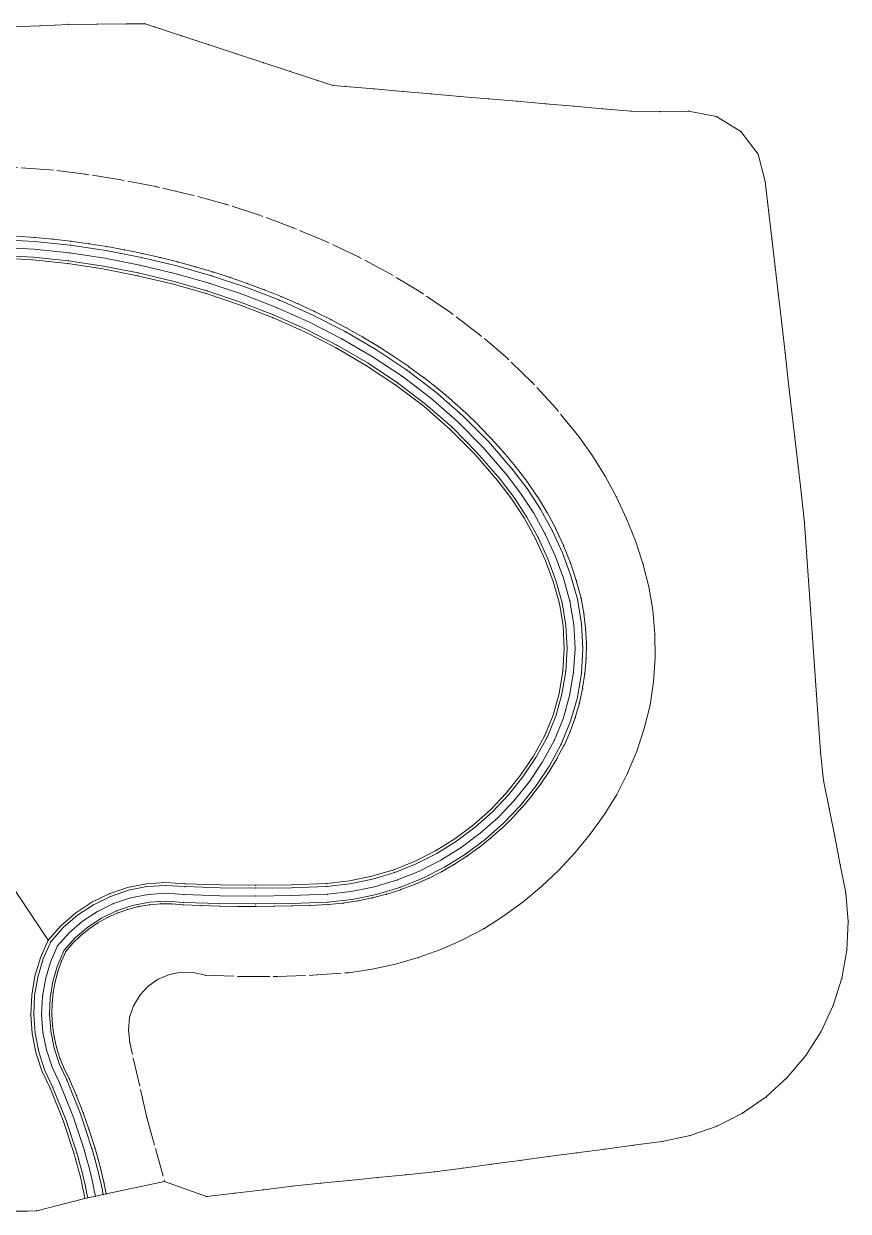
# Model space of a CAD drawing. Header units: metres. Extents: x 159041 to 159214, y 174724 to 174807.
# Drawn here: x 159156.9 to 159214.4, y 174723.7 to 174806.6 of the extents above; entities that cross this region are included whole.
import ezdxf

# ---------------------------------------------------------------- set-up
doc = ezdxf.new("R2010")
doc.units = ezdxf.units.M
doc.linetypes.add('DASHED', pattern=[2.25, 2, -0.25])
doc.layers.add('CIV_SAMPLE LINE_3', color=6, linetype='Continuous', lineweight=9)
doc.layers.add('Velddata', color=24, linetype='Continuous', lineweight=9)

msp = doc.modelspace()

# ---------------------------------------------------------------- linework, layer by layer
at = {"layer": 'CIV_SAMPLE LINE_3'}
for p, q in [((159157.667, 174791.676, 46.53), (159156.41, 174791.762, 46.529)), ((159157.673, 174791.675, 46.53), (159157.667, 174791.676, 46.53)), ((159158.927, 174791.56, 46.532), (159157.673, 174791.675, 46.53)), ((159158.934, 174791.56, 46.532), (159158.927, 174791.56, 46.532)), ((159160.185, 174791.416, 46.533), (159158.934, 174791.56, 46.532)), ((159160.191, 174791.415, 46.533), (159160.185, 174791.416, 46.533)), ((159161.441, 174791.242, 46.534), (159160.191, 174791.415, 46.533)), ((159161.448, 174791.241, 46.534), (159161.441, 174791.242, 46.534)), ((159162.693, 174791.039, 46.535), (159161.448, 174791.241, 46.534)), ((159162.699, 174791.038, 46.535), (159162.693, 174791.039, 46.535)), ((159163.94, 174790.808, 46.537), (159162.699, 174791.038, 46.535)), ((159163.946, 174790.806, 46.537), (159163.94, 174790.808, 46.537)), ((159165.182, 174790.548, 46.539), (159163.946, 174790.806, 46.537)), ((159165.185, 174790.548, 46.539), (159165.182, 174790.548, 46.539)), ((159166.417, 174790.273, 46.541), (159165.185, 174790.548, 46.539)), ((159166.423, 174790.272, 46.541), (159166.417, 174790.273, 46.541)), ((159167.648, 174789.97, 46.544), (159166.423, 174790.272, 46.541)), ((159167.654, 174789.968, 46.544), (159167.648, 174789.97, 46.544)), ((159168.872, 174789.637, 46.546), (159167.654, 174789.968, 46.544)), ((159168.878, 174789.636, 46.546), (159168.872, 174789.637, 46.546)), ((159170.088, 174789.277, 46.549), (159168.878, 174789.636, 46.546)), ((159170.094, 174789.275, 46.549), (159170.088, 174789.277, 46.549)), ((159171.296, 174788.888, 46.551), (159170.094, 174789.275, 46.549)), ((159171.302, 174788.885, 46.551), (159171.296, 174788.888, 46.551)), ((159172.494, 174788.47, 46.552), (159171.302, 174788.885, 46.551)), ((159172.5, 174788.468, 46.552), (159172.494, 174788.47, 46.552)), ((159173.682, 174788.025, 46.553), (159172.5, 174788.468, 46.552)), ((159173.688, 174788.022, 46.553), (159173.682, 174788.025, 46.553)), ((159174.86, 174787.552, 46.554), (159173.688, 174788.022, 46.553)), ((159174.866, 174787.549, 46.554), (159174.86, 174787.552, 46.554)), ((159176.028, 174787.049, 46.555), (159174.866, 174787.549, 46.554)), ((159176.035, 174787.046, 46.555), (159176.028, 174787.049, 46.555)), ((159177.182, 174786.515, 46.556), (159176.035, 174787.046, 46.555)), ((159177.189, 174786.511, 46.556), (159177.182, 174786.515, 46.556)), ((159178.321, 174785.949, 46.557), (159177.189, 174786.511, 46.556)), ((159178.328, 174785.945, 46.557), (159178.321, 174785.949, 46.557)), ((159179.445, 174785.352, 46.558), (159178.328, 174785.945, 46.557)), ((159179.451, 174785.349, 46.558), (159179.445, 174785.352, 46.558)), ((159180.552, 174784.725, 46.558), (159179.451, 174785.349, 46.558)), ((159180.558, 174784.721, 46.558), (159180.552, 174784.725, 46.558)), ((159181.641, 174784.067, 46.557), (159180.558, 174784.721, 46.558)), ((159181.647, 174784.063, 46.557), (159181.641, 174784.067, 46.557)), ((159182.712, 174783.379, 46.557), (159181.647, 174784.063, 46.557)), ((159182.718, 174783.375, 46.557), (159182.712, 174783.379, 46.557)), ((159183.764, 174782.663, 46.556), (159182.718, 174783.375, 46.557)), ((159183.772, 174782.657, 46.556), (159183.764, 174782.663, 46.556)), ((159184.795, 174781.905, 46.556), (159183.772, 174782.657, 46.556)), ((159184.802, 174781.899, 46.556), (159184.795, 174781.905, 46.556)), ((159185.801, 174781.116, 46.561), (159184.802, 174781.899, 46.556)), ((159185.809, 174781.11, 46.561), (159185.801, 174781.116, 46.561)), ((159186.781, 174780.293, 46.567), (159185.809, 174781.11, 46.561)), ((159186.788, 174780.287, 46.567), (159186.781, 174780.293, 46.567)), ((159187.731, 174779.437, 46.574), (159186.788, 174780.287, 46.567)), ((159187.738, 174779.43, 46.574), (159187.731, 174779.437, 46.574)), ((159188.649, 174778.549, 46.58), (159187.738, 174779.43, 46.574)), ((159188.656, 174778.542, 46.58), (159188.649, 174778.549, 46.58)), ((159189.533, 174777.627, 46.582), (159188.656, 174778.542, 46.58)), ((159189.54, 174777.62, 46.582), (159189.533, 174777.627, 46.582)), ((159190.383, 174776.674, 46.582), (159189.54, 174777.62, 46.582)), ((159190.39, 174776.666, 46.582), (159190.383, 174776.674, 46.582)), ((159191.2, 174775.691, 46.581), (159190.39, 174776.666, 46.582)), ((159191.206, 174775.684, 46.581), (159191.2, 174775.691, 46.581)), ((159191.99, 174774.672, 46.581), (159191.206, 174775.684, 46.581)), ((159192, 174774.66, 46.581), (159191.99, 174774.672, 46.581)), ((159192.726, 174773.606, 46.58), (159192, 174774.66, 46.581)), ((159192.734, 174773.592, 46.58), (159192.726, 174773.606, 46.58)), ((159193.4, 174772.499, 46.578), (159192.734, 174773.592, 46.58)), ((159193.408, 174772.486, 46.578), (159193.4, 174772.499, 46.578)), ((159194.011, 174771.357, 46.577), (159193.408, 174772.486, 46.578)), ((159194.018, 174771.343, 46.577), (159194.011, 174771.357, 46.577)), ((159194.557, 174770.181, 46.575), (159194.018, 174771.343, 46.577)), ((159194.563, 174770.167, 46.575), (159194.557, 174770.181, 46.575)), ((159195.035, 174768.976, 46.572), (159194.563, 174770.167, 46.575)), ((159195.04, 174768.962, 46.572), (159195.035, 174768.976, 46.572)), ((159195.445, 174767.747, 46.569), (159195.04, 174768.962, 46.572)), ((159195.449, 174767.733, 46.569), (159195.445, 174767.747, 46.569)), ((159195.784, 174766.497, 46.566), (159195.449, 174767.733, 46.569)), ((159195.789, 174766.476, 46.566), (159195.784, 174766.497, 46.566)), ((159195.975, 174765.456, 46.563), (159195.789, 174766.476, 46.566)), ((159195.978, 174765.44, 46.563), (159195.975, 174765.456, 46.563)), ((159196.096, 174764.41, 46.56), (159195.978, 174765.44, 46.563)), ((159196.098, 174764.393, 46.56), (159196.096, 174764.41, 46.56)), ((159196.148, 174763.358, 46.557), (159196.098, 174764.393, 46.56)), ((159196.131, 174762.305, 46.555), (159196.148, 174763.342, 46.557)), ((159196.148, 174763.342, 46.557), (159196.148, 174763.358, 46.557)), ((159196.044, 174761.257, 46.552), (159196.13, 174762.29, 46.555)), ((159196.13, 174762.29, 46.555), (159196.131, 174762.305, 46.555)), ((159195.888, 174760.216, 46.549), (159196.042, 174761.241, 46.552)), ((159196.042, 174761.241, 46.552), (159196.044, 174761.257, 46.552)), ((159195.664, 174759.189, 46.546), (159195.886, 174760.201, 46.549)), ((159195.886, 174760.201, 46.549), (159195.888, 174760.216, 46.549)), ((159195.372, 174758.179, 46.543), (159195.66, 174759.174, 46.546)), ((159195.66, 174759.174, 46.546), (159195.664, 174759.189, 46.546)), ((159195.015, 174757.19, 46.539), (159195.368, 174758.165, 46.543)), ((159195.368, 174758.165, 46.543), (159195.372, 174758.179, 46.543)), ((159194.593, 174756.228, 46.535), (159195.009, 174757.177, 46.539)), ((159195.009, 174757.177, 46.539), (159195.015, 174757.19, 46.539)), ((159194.099, 174755.307, 46.531), (159194.585, 174756.213, 46.535)), ((159194.585, 174756.213, 46.535), (159194.593, 174756.228, 46.535)), ((159193.562, 174754.417, 46.526), (159194.094, 174755.298, 46.531)), ((159194.094, 174755.298, 46.531), (159194.099, 174755.307, 46.531)), ((159192.981, 174753.557, 46.522), (159193.557, 174754.409, 46.526)), ((159193.557, 174754.409, 46.526), (159193.562, 174754.417, 46.526)), ((159192.356, 174752.727, 46.517), (159192.975, 174753.549, 46.522)), ((159192.975, 174753.549, 46.522), (159192.981, 174753.557, 46.522)), ((159191.689, 174751.931, 46.512), (159192.35, 174752.72, 46.517)), ((159192.35, 174752.72, 46.517), (159192.356, 174752.727, 46.517)), ((159190.987, 174751.169, 46.512), (159191.683, 174751.924, 46.512)), ((159191.683, 174751.924, 46.512), (159191.689, 174751.931, 46.512)), ((159190.248, 174750.442, 46.512), (159190.981, 174751.162, 46.512)), ((159190.981, 174751.162, 46.512), (159190.987, 174751.169, 46.512)), ((159189.473, 174749.754, 46.513), (159190.241, 174750.436, 46.512)), ((159190.241, 174750.436, 46.512), (159190.248, 174750.442, 46.512)), ((159187.822, 174748.503, 46.513), (159188.656, 174749.102, 46.513)), ((159188.656, 174749.102, 46.513), (159188.664, 174749.107, 46.513)), ((159188.664, 174749.107, 46.513), (159189.466, 174749.749, 46.513)), ((159189.466, 174749.749, 46.513), (159189.473, 174749.754, 46.513)), ((159186.953, 174747.938, 46.514), (159187.815, 174748.498, 46.513)), ((159187.815, 174748.498, 46.513), (159187.822, 174748.503, 46.513)), ((159185.129, 174746.951, 46.513), (159186.046, 174747.416, 46.513)), ((159186.046, 174747.416, 46.513), (159186.054, 174747.42, 46.513)), ((159186.054, 174747.42, 46.513), (159186.945, 174747.933, 46.514)), ((159186.945, 174747.933, 46.514), (159186.953, 174747.938, 46.514)), ((159184.18, 174746.533, 46.513), (159185.121, 174746.947, 46.513)), ((159185.121, 174746.947, 46.513), (159185.129, 174746.951, 46.513)), ((159181.215, 174745.587, 46.514), (159182.211, 174745.848, 46.512)), ((159182.211, 174745.848, 46.512), (159182.22, 174745.851, 46.512)), ((159182.22, 174745.851, 46.512), (159183.201, 174746.163, 46.513)), ((159183.201, 174746.163, 46.513), (159183.21, 174746.166, 46.513)), ((159183.21, 174746.166, 46.513), (159184.171, 174746.529, 46.513)), ((159184.171, 174746.529, 46.513), (159184.18, 174746.533, 46.513)), ((159164.164, 174744.786, 46.541), (159164.92, 174744.98, 46.545)), ((159164.92, 174744.98, 46.545), (159165.687, 174745.111, 46.545)), ((159165.687, 174745.111, 46.545), (159166.464, 174745.176, 46.544)), ((159166.464, 174745.176, 46.544), (159167.244, 174745.172, 46.543)), ((159167.244, 174745.172, 46.543), (159168.028, 174745.1, 46.542)), ((159168.028, 174745.1, 46.542), (159168.037, 174745.099, 46.542)), ((159168.037, 174745.099, 46.542), (159169.299, 174745.051, 46.539)), ((159169.299, 174745.051, 46.539), (159169.301, 174745.051, 46.539)), ((159169.301, 174745.051, 46.539), (159170.563, 174745.017, 46.537)), ((159170.563, 174745.017, 46.537), (159170.565, 174745.017, 46.537)), ((159170.565, 174745.017, 46.537), (159171.827, 174744.997, 46.535)), ((159171.827, 174744.997, 46.535), (159171.829, 174744.997, 46.535)), ((159171.829, 174744.997, 46.535), (159173.092, 174744.993, 46.533)), ((159173.092, 174744.993, 46.533), (159173.094, 174744.993, 46.533)), ((159173.094, 174744.993, 46.533), (159174.351, 174745.002, 46.531)), ((159174.351, 174745.002, 46.531), (159174.353, 174745.002, 46.531)), ((159174.353, 174745.002, 46.531), (159175.61, 174745.026, 46.529)), ((159175.61, 174745.026, 46.529), (159175.612, 174745.026, 46.529)), ((159175.612, 174745.026, 46.529), (159176.868, 174745.065, 46.527)), ((159176.868, 174745.065, 46.527), (159176.87, 174745.065, 46.527)), ((159176.87, 174745.065, 46.527), (159178.126, 174745.118, 46.525)), ((159178.126, 174745.118, 46.525), (159178.135, 174745.118, 46.525)), ((159178.135, 174745.118, 46.525), (159179.16, 174745.218, 46.522)), ((159179.16, 174745.218, 46.522), (159179.17, 174745.219, 46.522)), ((159179.17, 174745.219, 46.522), (159180.188, 174745.374, 46.518)), ((159180.188, 174745.374, 46.518), (159180.197, 174745.375, 46.518)), ((159180.197, 174745.375, 46.518), (159181.206, 174745.585, 46.514)), ((159181.206, 174745.585, 46.514), (159181.215, 174745.587, 46.514)), ((159162.082, 174743.845, 46.53), (159162.741, 174744.214, 46.533)), ((159162.741, 174744.214, 46.533), (159163.428, 174744.526, 46.537)), ((159163.428, 174744.526, 46.537), (159164.164, 174744.786, 46.541)), ((159160.87, 174742.944, 46.523), (159161.457, 174743.42, 46.526)), ((159161.457, 174743.42, 46.526), (159162.082, 174743.845, 46.53)), ((159159.837, 174741.86, 46.52), (159160.325, 174742.42, 46.521)), ((159160.325, 174742.42, 46.521), (159160.87, 174742.944, 46.523)), ((159159.536, 174741.181, 46.525), (159159.837, 174741.86, 46.52)), ((159159.285, 174740.464, 46.531), (159159.536, 174741.181, 46.525)), ((159159.091, 174739.731, 46.536), (159159.285, 174740.464, 46.531)), ((159158.956, 174738.985, 46.542), (159159.091, 174739.731, 46.536)), ((159158.881, 174738.231, 46.548), (159158.956, 174738.985, 46.542)), ((159158.865, 174737.473, 46.554), (159158.881, 174738.231, 46.548)), ((159158.91, 174736.691, 46.559), (159158.865, 174737.473, 46.554)), ((159159.019, 174735.916, 46.563), (159158.91, 174736.691, 46.559)), ((159159.191, 174735.152, 46.567), (159159.019, 174735.916, 46.563)), ((159159.425, 174734.405, 46.572), (159159.191, 174735.152, 46.567)), ((159159.718, 174733.679, 46.576), (159159.425, 174734.405, 46.572)), ((159160.073, 174732.974, 46.58), (159159.718, 174733.679, 46.576)), ((159160.078, 174732.964, 46.58), (159160.073, 174732.974, 46.58)), ((159160.582, 174731.793, 46.587), (159160.078, 174732.964, 46.58)), ((159160.585, 174731.787, 46.587), (159160.582, 174731.793, 46.587)), ((159161.049, 174730.599, 46.594), (159160.585, 174731.787, 46.587)), ((159161.052, 174730.593, 46.594), (159161.049, 174730.599, 46.594)), ((159161.475, 174729.39, 46.6), (159161.052, 174730.593, 46.594)), ((159161.477, 174729.384, 46.601), (159161.475, 174729.39, 46.6)), ((159161.86, 174728.167, 46.607), (159161.477, 174729.384, 46.601)), ((159161.862, 174728.162, 46.608), (159161.86, 174728.167, 46.607)), ((159162.089, 174727.365, 46.612), (159161.862, 174728.162, 46.608)), ((159162.09, 174727.361, 46.612), (159162.089, 174727.365, 46.612)), ((159162.299, 174726.56, 46.616), (159162.09, 174727.361, 46.612)), ((159162.3, 174726.555, 46.616), (159162.299, 174726.56, 46.616)), ((159162.491, 174725.749, 46.619), (159162.3, 174726.555, 46.616)), ((159162.492, 174725.745, 46.619), (159162.491, 174725.749, 46.619)), ((159162.664, 174724.935, 46.622), (159162.492, 174725.745, 46.619))]:
    msp.add_line(p, q, dxfattribs=at)
at = {"layer": 'CIV_SAMPLE LINE_3', "color": 74}
for p, q in [((159132.435, 174781.654, 46.42), (159158.614, 174742.64, 46.578)), ((159161.174, 174724.624, 46.6), (159157.814, 174723.763, 46.6)), ((159161.174, 174724.624, 46.6), (159161.37, 174724.663, 46.4)), ((159161.37, 174724.663, 46.4), (159161.908, 174724.776, 46.4))]:
    msp.add_line(p, q, dxfattribs=at)
at = {"layer": 'CIV_SAMPLE LINE_3', "color": 144, "linetype": 'DASHED'}
for p, q in [((159165.488, 174730.263, 46.586), (159164.301, 174735.495, 46.566)), ((159165.488, 174730.263, 46.586), (159166.73, 174725.791, 46.6)), ((159161.908, 174724.776, 46.4), (159162.447, 174724.889, 46.4)), ((159162.447, 174724.889, 46.4), (159162.664, 174724.935, 46.622))]:
    msp.add_line(p, q, dxfattribs=at)
at = {"layer": 'CIV_SAMPLE LINE_3', "color": 7, "lineweight": 5}
msp.add_polyline3d([(159155.814, 174723.727, 46.612), (159157.814, 174723.763, 46.659), (159161.174, 174724.624, 46.659), (159161.37, 174724.663, 46.659), (159161.908, 174724.776, 46.659), (159162.447, 174724.889, 46.659), (159162.664, 174724.935, 46.659), (159166.73, 174725.791, 46.659), (159169.661, 174724.746, 46.659), (159171.646, 174724.987, 46.659), (159173.631, 174725.229, 46.659), (159175.617, 174725.47, 46.659), (159177.606, 174725.678, 46.659), (159179.596, 174725.877, 46.659), (159181.586, 174726.076, 46.659), (159183.576, 174726.275, 46.659), (159185.566, 174726.475, 46.659), (159187.548, 174726.74, 46.659), (159189.531, 174727.004, 46.659), (159191.513, 174727.269, 46.659), (159193.496, 174727.533, 46.659), (159195.478, 174727.798, 46.659), (159197.461, 174728.063, 46.659), (159199.443, 174728.327, 46.659), (159201.426, 174728.59, 46.659), (159203.382, 174729.001, 46.659), (159205.267, 174729.663, 46.659), (159207.051, 174730.565, 46.659), (159208.694, 174731.702, 46.659), (159210.167, 174733.052, 46.659), (159211.452, 174734.583, 46.659), (159212.527, 174736.268, 46.659), (159213.374, 174738.078, 46.659), (159213.977, 174739.984, 46.659), (159214.327, 174741.951, 46.659), (159214.417, 174743.948, 46.659), (159214.247, 174745.939, 46.659), (159213.862, 174747.902, 46.659), (159213.475, 174749.864, 46.659), (159213.089, 174751.826, 46.659), (159212.703, 174753.789, 46.659), (159212.472, 174755.772, 46.659), (159212.335, 174757.767, 46.659), (159212.198, 174759.762, 46.659), (159212.061, 174761.758, 46.659), (159211.924, 174763.753, 46.659), (159211.787, 174765.748, 46.659), (159211.65, 174767.743, 46.659), (159211.514, 174769.739, 46.659), (159211.377, 174771.734, 46.659), (159211.152, 174773.721, 46.659), (159210.923, 174775.708, 46.659), (159210.694, 174777.695, 46.659), (159210.464, 174779.682, 46.659), (159210.235, 174781.669, 46.659), (159210.006, 174783.655, 46.659), (159209.776, 174785.642, 46.659), (159209.547, 174787.629, 46.659), (159209.318, 174789.616, 46.659), (159209.088, 174791.603, 46.659), (159208.859, 174793.589, 46.659), (159208.63, 174795.576, 46.659), (159208.134, 174797.493, 46.659), (159206.915, 174799.065, 46.659), (159205.222, 174800.11, 46.659), (159203.271, 174800.496, 46.659), (159201.271, 174800.463, 46.659), (159199.273, 174800.49, 46.659), (159197.281, 174800.662, 46.659), (159195.288, 174800.834, 46.659), (159193.296, 174801.007, 46.659), (159191.303, 174801.179, 46.659), (159189.31, 174801.351, 46.659), (159187.318, 174801.523, 46.659), (159185.325, 174801.695, 46.659), (159183.333, 174801.867, 46.659), (159181.34, 174802.039, 46.659), (159179.347, 174802.211, 46.659), (159178.467, 174802.287, 46.659), (159165.367, 174806.589, 46.659), (159164.039, 174806.581, 46.659), (159162.039, 174806.569, 46.659), (159160.04, 174806.541, 46.659), (159158.041, 174806.455, 46.659), (159156.043, 174806.369, 46.659)], dxfattribs=at)
at = {"layer": 'CIV_SAMPLE LINE_3', "color": 144, "linetype": 'DASHED', "lineweight": 9}
for points in [[(159161.202, 174796.092, 46.552), (159158.721, 174796.403, 46.55), (159156.228, 174796.577, 46.547)], [(159166.125, 174795.227, 46.555), (159163.671, 174795.704, 46.554), (159161.202, 174796.092, 46.552)], [(159170.972, 174794.007, 46.557), (159168.559, 174794.661, 46.556), (159166.125, 174795.227, 46.555)], [(159175.69, 174792.359, 46.561), (159173.348, 174793.232, 46.559), (159170.972, 174794.007, 46.557)], [(159180.255, 174790.324, 46.564), (159177.994, 174791.389, 46.563), (159175.69, 174792.359, 46.561)], [(159184.595, 174787.848, 46.563), (159182.457, 174789.142, 46.563), (159180.255, 174790.324, 46.564)], [(159188.657, 174784.938, 46.56), (159186.663, 174786.446, 46.561), (159184.595, 174787.848, 46.563)], [(159192.354, 174781.579, 46.584), (159190.557, 174783.315, 46.572), (159188.657, 174784.938, 46.56)], [(159195.615, 174777.794, 46.605), (159194.042, 174779.736, 46.595), (159192.354, 174781.579, 46.584)], [(159198.256, 174773.554, 46.591), (159197.461, 174775.019, 46.596), (159196.579, 174776.435, 46.6), (159195.615, 174777.794, 46.605)], [(159200.096, 174768.917, 46.573), (159199.575, 174770.498, 46.579), (159198.961, 174772.046, 46.585), (159198.256, 174773.554, 46.591)], [(159200.928, 174764.003, 46.564), (159200.78, 174765.661, 46.567), (159200.502, 174767.302, 46.57), (159200.096, 174768.917, 46.573)], [(159200.589, 174759.03, 46.56), (159200.832, 174760.677, 46.561), (159200.946, 174762.338, 46.562), (159200.928, 174764.003, 46.564)], [(159199.028, 174754.291, 46.547), (159199.67, 174755.829, 46.551), (159200.192, 174757.411, 46.555), (159200.589, 174759.03, 46.56)], [(159196.414, 174750.041, 46.531), (159197.394, 174751.389, 46.536), (159198.267, 174752.808, 46.542), (159199.028, 174754.291, 46.547)], [(159193.017, 174746.389, 46.525), (159194.226, 174747.534, 46.527), (159195.36, 174748.753, 46.529), (159196.414, 174750.041, 46.531)], [(159188.988, 174743.442, 46.528), (159190.392, 174744.339, 46.527), (159191.737, 174745.322, 46.526), (159193.017, 174746.389, 46.525)], [(159184.425, 174741.421, 46.528), (159185.991, 174741.99, 46.528), (159187.514, 174742.665, 46.528), (159188.988, 174743.442, 46.528)], [(159179.55, 174740.369, 46.528), (159181.197, 174740.609, 46.528), (159182.825, 174740.96, 46.528), (159184.425, 174741.421, 46.528)], [(159169.562, 174740.187, 46.541), (159168.74, 174740.382, 46.543), (159167.896, 174740.4, 46.544), (159167.066, 174740.243, 46.546), (159166.287, 174739.915, 46.547), (159165.594, 174739.432, 46.548), (159165.016, 174738.816, 46.55)], [(159169.562, 174740.187, 46.541), (159172.061, 174740.101, 46.538), (159174.561, 174740.103, 46.534)], [(159174.561, 174740.103, 46.534), (159177.058, 174740.192, 46.531), (159179.55, 174740.369, 46.528)], [(159165.016, 174738.816, 46.55), (159164.567, 174738.065, 46.554), (159164.291, 174737.234, 46.558), (159164.201, 174736.364, 46.562), (159164.301, 174735.495, 46.566)]]:
    msp.add_polyline3d(points, dxfattribs=at)
at = {"layer": 'CIV_SAMPLE LINE_3', "color": 74, "lineweight": 9}
for points in [[(159159.99, 174789.851, 46.456), (159157.532, 174790.104, 46.453), (159155.065, 174790.244, 46.45)], [(159164.85, 174789.007, 46.462), (159162.43, 174789.485, 46.459), (159159.99, 174789.851, 46.456)], [(159169.623, 174787.766, 46.468), (159167.251, 174788.442, 46.465), (159164.85, 174789.007, 46.462)], [(159174.258, 174786.091, 46.474), (159171.96, 174786.982, 46.471), (159169.623, 174787.766, 46.468)], [(159178.69, 174783.967, 46.48), (159176.503, 174785.089, 46.477), (159174.258, 174786.091, 46.474)], [(159182.865, 174781.376, 46.486), (159180.812, 174782.728, 46.483), (159178.69, 174783.967, 46.48)], [(159186.651, 174778.281, 46.492), (159184.811, 174779.895, 46.489), (159182.865, 174781.376, 46.486)], [(159189.974, 174774.689, 46.498), (159188.375, 174776.543, 46.495), (159186.651, 174778.281, 46.492)], [(159192.609, 174770.644, 46.504), (159191.833, 174772.057, 46.502), (159190.953, 174773.408, 46.5), (159189.974, 174774.689, 46.498)], [(159194.271, 174766.134, 46.51), (159193.83, 174767.677, 46.508), (159193.275, 174769.184, 46.506), (159192.609, 174770.644, 46.504)], [(159194.517, 174761.421, 46.516), (159194.608, 174762.998, 46.514), (159194.525, 174764.575, 46.512), (159194.271, 174766.134, 46.51)], [(159193.228, 174756.88, 46.522), (159193.823, 174758.344, 46.52), (159194.254, 174759.863, 46.518), (159194.517, 174761.421, 46.516)], [(159190.567, 174752.903, 46.528), (159191.566, 174754.152, 46.526), (159192.455, 174755.481, 46.524), (159193.228, 174756.88, 46.522)], [(159186.982, 174749.72, 46.534), (159188.266, 174750.678, 46.532), (159189.464, 174751.742, 46.53), (159190.567, 174752.903, 46.528)], [(159182.72, 174747.554, 46.54), (159184.203, 174748.148, 46.538), (159185.628, 174748.872, 46.536), (159186.982, 174749.72, 46.534)], [(159178.043, 174746.593, 46.547), (159179.628, 174746.774, 46.545), (159181.191, 174747.095, 46.542), (159182.72, 174747.554, 46.54)], [(159168.159, 174746.574, 46.562), (159166.814, 174746.662, 46.564), (159165.47, 174746.574, 46.566), (159164.148, 174746.313, 46.568), (159162.871, 174745.883, 46.57)], [(159168.159, 174746.574, 46.562), (159170.624, 174746.495, 46.559), (159173.09, 174746.471, 46.555)], [(159173.09, 174746.471, 46.555), (159175.567, 174746.504, 46.551), (159178.043, 174746.593, 46.547)], [(159162.871, 174745.883, 46.57), (159161.657, 174745.288, 46.572), (159160.53, 174744.541, 46.574), (159159.51, 174743.653, 46.576), (159158.614, 174742.64, 46.578)], [(159158.614, 174742.64, 46.578), (159158.074, 174741.409, 46.579), (159157.688, 174740.122, 46.581), (159157.461, 174738.797, 46.583), (159157.396, 174737.455, 46.585)], [(159157.396, 174737.455, 46.585), (159157.494, 174736.118, 46.587), (159157.754, 174734.802, 46.589), (159158.171, 174733.527, 46.591), (159158.74, 174732.313, 46.593)], [(159160.414, 174727.742, 46.6), (159159.654, 174730.056, 46.596), (159158.74, 174732.313, 46.593)]]:
    msp.add_polyline3d(points, dxfattribs=at)
at = {"layer": 'CIV_SAMPLE LINE_3', "color": 74}
for centre, radius, start, end in [((159125.758, 174717.64, 46.6), 36.098, 11.15562, 16.25071), ((159156.269, 174754.507, 46.6), 30.783, 254.26341, 272.87656)]:
    msp.add_arc(centre, radius, start, end, dxfattribs=at)
at = {"layer": 'CIV_SAMPLE LINE_3', "color": 144, "linetype": 'Continuous'}
for p in [(159161.202, 174796.092, 46.552), (159166.125, 174795.227, 46.555), (159170.972, 174794.007, 46.557), (159175.69, 174792.359, 46.561), (159180.255, 174790.324, 46.564), (159184.595, 174787.848, 46.563), (159188.657, 174784.938, 46.56), (159192.354, 174781.579, 46.584), (159195.615, 174777.794, 46.605), (159198.256, 174773.554, 46.591), (159200.096, 174768.917, 46.573), (159200.928, 174764.003, 46.564), (159200.589, 174759.03, 46.56), (159199.028, 174754.291, 46.547), (159196.414, 174750.041, 46.531), (159193.017, 174746.389, 46.525), (159188.988, 174743.442, 46.528), (159184.425, 174741.421, 46.528), (159169.562, 174740.187, 46.541), (159174.561, 174740.103, 46.534), (159179.55, 174740.369, 46.528), (159165.016, 174738.816, 46.55), (159164.301, 174735.495, 46.566)]:
    msp.add_point(p, dxfattribs=at)
at = {"layer": 'CIV_SAMPLE LINE_3', "linetype": 'Continuous'}
for p in [(159157.667, 174791.676, 46.53), (159157.673, 174791.675, 46.53), (159158.927, 174791.56, 46.532), (159158.934, 174791.56, 46.532), (159160.185, 174791.416, 46.533), (159160.191, 174791.415, 46.533), (159161.441, 174791.242, 46.534), (159161.448, 174791.241, 46.534), (159162.693, 174791.039, 46.535), (159162.699, 174791.038, 46.535), (159163.94, 174790.808, 46.537), (159163.946, 174790.806, 46.537), (159165.182, 174790.548, 46.539), (159165.185, 174790.548, 46.539), (159166.417, 174790.273, 46.541), (159166.423, 174790.272, 46.541), (159167.648, 174789.97, 46.544), (159167.654, 174789.968, 46.544), (159168.872, 174789.637, 46.546), (159168.878, 174789.636, 46.546), (159170.088, 174789.277, 46.549), (159170.094, 174789.275, 46.549), (159171.296, 174788.888, 46.551), (159171.302, 174788.885, 46.551), (159172.494, 174788.47, 46.552), (159172.5, 174788.468, 46.552), (159173.682, 174788.025, 46.553), (159173.688, 174788.022, 46.553), (159174.86, 174787.552, 46.554), (159174.866, 174787.549, 46.554), (159176.028, 174787.049, 46.555), (159176.035, 174787.046, 46.555), (159177.182, 174786.515, 46.556), (159177.189, 174786.511, 46.556), (159178.321, 174785.949, 46.557), (159178.328, 174785.945, 46.557), (159179.445, 174785.352, 46.558), (159179.451, 174785.349, 46.558), (159180.552, 174784.725, 46.558), (159180.558, 174784.721, 46.558), (159181.641, 174784.067, 46.557), (159181.647, 174784.063, 46.557), (159182.712, 174783.379, 46.557), (159182.718, 174783.375, 46.557), (159183.764, 174782.663, 46.556), (159183.772, 174782.657, 46.556), (159184.795, 174781.905, 46.556), (159184.802, 174781.899, 46.556), (159185.801, 174781.116, 46.561), (159185.809, 174781.11, 46.561), (159186.781, 174780.293, 46.567), (159186.788, 174780.287, 46.567), (159187.731, 174779.437, 46.574), (159187.738, 174779.43, 46.574), (159188.649, 174778.549, 46.58), (159188.656, 174778.542, 46.58), (159189.533, 174777.627, 46.582), (159189.54, 174777.62, 46.582), (159190.383, 174776.674, 46.582), (159190.39, 174776.666, 46.582), (159191.2, 174775.691, 46.581), (159191.206, 174775.684, 46.581), (159191.99, 174774.672, 46.581), (159192, 174774.66, 46.581), (159192.726, 174773.606, 46.58), (159192.734, 174773.592, 46.58), (159193.4, 174772.499, 46.578), (159193.408, 174772.486, 46.578), (159194.011, 174771.357, 46.577), (159194.018, 174771.343, 46.577), (159194.557, 174770.181, 46.575), (159194.563, 174770.167, 46.575), (159195.035, 174768.976, 46.572), (159195.04, 174768.962, 46.572), (159195.445, 174767.747, 46.569), (159195.449, 174767.733, 46.569), (159195.784, 174766.497, 46.566), (159195.789, 174766.476, 46.566), (159195.975, 174765.456, 46.563), (159195.978, 174765.44, 46.563), (159196.096, 174764.41, 46.56), (159196.098, 174764.393, 46.56), (159196.148, 174763.358, 46.557), (159196.148, 174763.342, 46.557), (159196.13, 174762.29, 46.555), (159196.131, 174762.305, 46.555), (159196.042, 174761.241, 46.552), (159196.044, 174761.257, 46.552), (159195.886, 174760.201, 46.549), (159195.888, 174760.216, 46.549), (159195.66, 174759.174, 46.546), (159195.664, 174759.189, 46.546), (159195.368, 174758.165, 46.543), (159195.372, 174758.179, 46.543), (159195.009, 174757.177, 46.539), (159195.015, 174757.19, 46.539), (159194.585, 174756.213, 46.535), (159194.593, 174756.228, 46.535), (159194.094, 174755.298, 46.531), (159194.099, 174755.307, 46.531), (159193.557, 174754.409, 46.526), (159193.562, 174754.417, 46.526), (159192.975, 174753.549, 46.522), (159192.981, 174753.557, 46.522), (159192.35, 174752.72, 46.517), (159192.356, 174752.727, 46.517), (159191.683, 174751.924, 46.512), (159191.689, 174751.931, 46.512), (159190.981, 174751.162, 46.512), (159190.987, 174751.169, 46.512), (159190.241, 174750.436, 46.512), (159190.248, 174750.442, 46.512), (159188.656, 174749.102, 46.513), (159188.664, 174749.107, 46.513), (159189.466, 174749.749, 46.513), (159189.473, 174749.754, 46.513), (159187.815, 174748.498, 46.513), (159187.822, 174748.503, 46.513), (159186.046, 174747.416, 46.513), (159186.054, 174747.42, 46.513), (159186.945, 174747.933, 46.514), (159186.953, 174747.938, 46.514), (159185.121, 174746.947, 46.513), (159185.129, 174746.951, 46.513), (159182.211, 174745.848, 46.512), (159182.22, 174745.851, 46.512), (159183.201, 174746.163, 46.513), (159183.21, 174746.166, 46.513), (159184.171, 174746.529, 46.513), (159184.18, 174746.533, 46.513), (159164.92, 174744.98, 46.545), (159165.687, 174745.111, 46.545), (159166.464, 174745.176, 46.544), (159167.244, 174745.172, 46.543), (159168.028, 174745.1, 46.542), (159168.037, 174745.099, 46.542), (159169.299, 174745.051, 46.539), (159169.301, 174745.051, 46.539), (159170.563, 174745.017, 46.537), (159170.565, 174745.017, 46.537), (159171.827, 174744.997, 46.535), (159171.829, 174744.997, 46.535), (159173.092, 174744.993, 46.533), (159173.094, 174744.993, 46.533), (159174.351, 174745.002, 46.531), (159174.353, 174745.002, 46.531), (159175.61, 174745.026, 46.529), (159175.612, 174745.026, 46.529), (159176.868, 174745.065, 46.527), (159176.87, 174745.065, 46.527), (159178.126, 174745.118, 46.525), (159178.135, 174745.118, 46.525), (159179.16, 174745.218, 46.522), (159179.17, 174745.219, 46.522), (159180.188, 174745.374, 46.518), (159180.197, 174745.375, 46.518), (159181.206, 174745.585, 46.514), (159181.215, 174745.587, 46.514), (159162.741, 174744.214, 46.533), (159163.428, 174744.526, 46.537), (159164.164, 174744.786, 46.541), (159161.457, 174743.42, 46.526), (159162.082, 174743.845, 46.53), (159160.325, 174742.42, 46.521), (159160.87, 174742.944, 46.523), (159159.837, 174741.86, 46.52), (159159.536, 174741.181, 46.525), (159159.285, 174740.464, 46.531), (159159.091, 174739.731, 46.536), (159158.956, 174738.985, 46.542), (159158.865, 174737.473, 46.554), (159158.881, 174738.231, 46.548), (159158.91, 174736.691, 46.559), (159159.019, 174735.916, 46.563), (159159.191, 174735.152, 46.567), (159159.425, 174734.405, 46.572), (159159.718, 174733.679, 46.576), (159160.073, 174732.974, 46.58), (159160.078, 174732.964, 46.58), (159160.582, 174731.793, 46.587), (159160.585, 174731.787, 46.587), (159161.049, 174730.599, 46.594), (159161.052, 174730.593, 46.594), (159161.475, 174729.39, 46.6), (159161.477, 174729.384, 46.601), (159161.86, 174728.167, 46.607), (159161.862, 174728.162, 46.608), (159162.089, 174727.365, 46.612), (159162.09, 174727.361, 46.612), (159162.299, 174726.56, 46.616), (159162.3, 174726.555, 46.616), (159162.491, 174725.749, 46.619), (159162.492, 174725.745, 46.619), (159162.664, 174724.935, 46.622)]:
    msp.add_point(p, dxfattribs=at)
at = {"layer": 'CIV_SAMPLE LINE_3', "color": 74, "linetype": 'Continuous'}
for p in [(159159.99, 174789.851, 46.456), (159164.85, 174789.007, 46.462), (159169.623, 174787.766, 46.468), (159174.258, 174786.091, 46.474), (159178.69, 174783.967, 46.48), (159182.865, 174781.376, 46.486), (159186.651, 174778.281, 46.492), (159189.974, 174774.689, 46.498), (159192.609, 174770.644, 46.504), (159194.271, 174766.134, 46.51), (159194.517, 174761.421, 46.516), (159193.228, 174756.88, 46.522), (159190.567, 174752.903, 46.528), (159186.982, 174749.72, 46.534), (159182.72, 174747.554, 46.54), (159168.159, 174746.574, 46.562), (159178.043, 174746.593, 46.547), (159162.871, 174745.883, 46.57), (159173.09, 174746.471, 46.555), (159158.614, 174742.64, 46.578), (159157.396, 174737.455, 46.585), (159158.74, 174732.313, 46.593), (159165.488, 174730.263, 46.586), (159160.414, 174727.742, 46.6), (159166.73, 174725.791, 46.6), (159161.174, 174724.624, 46.6), (159157.814, 174723.763, 46.6)]:
    msp.add_point(p, dxfattribs=at)
at = {"layer": 'Velddata'}
for p, q in [((159158.041, 174806.455, 46.648), (159156.043, 174806.369, 46.644)), ((159160.04, 174806.541, 46.652), (159158.041, 174806.455, 46.648)), ((159162.039, 174806.569, 46.656), (159160.04, 174806.541, 46.652)), ((159164.039, 174806.581, 46.661), (159162.039, 174806.569, 46.656)), ((159165.367, 174806.589, 46.664), (159164.039, 174806.581, 46.661)), ((159165.367, 174806.589, 46.664), (159178.467, 174802.287, 46.663)), ((159179.347, 174802.211, 46.666), (159178.467, 174802.287, 46.663)), ((159181.34, 174802.039, 46.673), (159179.347, 174802.211, 46.666)), ((159183.333, 174801.867, 46.681), (159181.34, 174802.039, 46.673)), ((159185.325, 174801.695, 46.688), (159183.333, 174801.867, 46.681)), ((159187.318, 174801.523, 46.696), (159185.325, 174801.695, 46.688)), ((159189.31, 174801.351, 46.703), (159187.318, 174801.523, 46.696)), ((159191.303, 174801.179, 46.712), (159189.31, 174801.351, 46.703)), ((159193.296, 174801.007, 46.72), (159191.303, 174801.179, 46.712)), ((159195.288, 174800.834, 46.729), (159193.296, 174801.007, 46.72)), ((159197.281, 174800.662, 46.739), (159195.288, 174800.834, 46.729)), ((159199.273, 174800.49, 46.749), (159197.281, 174800.662, 46.739)), ((159201.271, 174800.463, 46.761), (159199.273, 174800.49, 46.749)), ((159203.271, 174800.496, 46.778), (159201.271, 174800.463, 46.761)), ((159205.222, 174800.11, 46.793), (159203.271, 174800.496, 46.778)), ((159206.915, 174799.065, 46.803), (159205.222, 174800.11, 46.793)), ((159208.134, 174797.493, 46.807), (159206.915, 174799.065, 46.803)), ((159208.63, 174795.576, 46.803), (159208.134, 174797.493, 46.807)), ((159208.859, 174793.589, 46.795), (159208.63, 174795.576, 46.803)), ((159209.088, 174791.603, 46.789), (159208.859, 174793.589, 46.795)), ((159209.318, 174789.616, 46.783), (159209.088, 174791.603, 46.789)), ((159209.547, 174787.629, 46.775), (159209.318, 174789.616, 46.783)), ((159209.776, 174785.642, 46.762), (159209.547, 174787.629, 46.775)), ((159210.006, 174783.655, 46.75), (159209.776, 174785.642, 46.762)), ((159210.235, 174781.669, 46.739), (159210.006, 174783.655, 46.75)), ((159210.464, 174779.682, 46.728), (159210.235, 174781.669, 46.739)), ((159210.694, 174777.695, 46.717), (159210.464, 174779.682, 46.728)), ((159210.923, 174775.708, 46.707), (159210.694, 174777.695, 46.717)), ((159211.152, 174773.721, 46.697), (159210.923, 174775.708, 46.707)), ((159211.377, 174771.734, 46.689), (159211.152, 174773.721, 46.697)), ((159211.514, 174769.739, 46.683), (159211.377, 174771.734, 46.689)), ((159211.65, 174767.743, 46.679), (159211.514, 174769.739, 46.683)), ((159211.787, 174765.748, 46.675), (159211.65, 174767.743, 46.679)), ((159211.924, 174763.753, 46.673), (159211.787, 174765.748, 46.675)), ((159212.061, 174761.758, 46.674), (159211.924, 174763.753, 46.673)), ((159212.198, 174759.762, 46.675), (159212.061, 174761.758, 46.674)), ((159212.335, 174757.767, 46.678), (159212.198, 174759.762, 46.675)), ((159212.472, 174755.772, 46.682), (159212.335, 174757.767, 46.678)), ((159212.703, 174753.789, 46.686), (159212.472, 174755.772, 46.682)), ((159213.089, 174751.826, 46.693), (159212.703, 174753.789, 46.686)), ((159213.475, 174749.864, 46.701), (159213.089, 174751.826, 46.693)), ((159213.862, 174747.902, 46.709), (159213.475, 174749.864, 46.701)), ((159214.247, 174745.939, 46.719), (159213.862, 174747.902, 46.709)), ((159214.417, 174743.948, 46.726), (159214.247, 174745.939, 46.719)), ((159214.327, 174741.951, 46.732), (159214.417, 174743.948, 46.726)), ((159213.977, 174739.984, 46.737), (159214.327, 174741.951, 46.732)), ((159213.374, 174738.078, 46.739), (159213.977, 174739.984, 46.737)), ((159212.527, 174736.268, 46.742), (159213.374, 174738.078, 46.739)), ((159211.452, 174734.583, 46.743), (159212.527, 174736.268, 46.742)), ((159210.167, 174733.052, 46.743), (159211.452, 174734.583, 46.743)), ((159208.694, 174731.702, 46.74), (159210.167, 174733.052, 46.743)), ((159207.051, 174730.565, 46.736), (159208.694, 174731.702, 46.74)), ((159205.267, 174729.663, 46.732), (159207.051, 174730.565, 46.736)), ((159203.382, 174729.001, 46.727), (159205.267, 174729.663, 46.732)), ((159197.461, 174728.063, 46.704), (159199.443, 174728.327, 46.711)), ((159199.443, 174728.327, 46.711), (159201.426, 174728.59, 46.719)), ((159201.426, 174728.59, 46.719), (159203.382, 174729.001, 46.727)), ((159191.513, 174727.269, 46.686), (159193.496, 174727.533, 46.691)), ((159193.496, 174727.533, 46.691), (159195.478, 174727.798, 46.697)), ((159195.478, 174727.798, 46.697), (159197.461, 174728.063, 46.704)), ((159185.566, 174726.475, 46.675), (159187.548, 174726.74, 46.678)), ((159187.548, 174726.74, 46.678), (159189.531, 174727.004, 46.681)), ((159189.531, 174727.004, 46.681), (159191.513, 174727.269, 46.686)), ((159177.606, 174725.678, 46.713), (159179.596, 174725.877, 46.694)), ((159179.596, 174725.877, 46.694), (159181.586, 174726.076, 46.675)), ((159181.586, 174726.076, 46.675), (159183.576, 174726.275, 46.673)), ((159183.576, 174726.275, 46.673), (159185.566, 174726.475, 46.675)), ((159171.646, 174724.987, 46.772), (159173.631, 174725.229, 46.752)), ((159173.631, 174725.229, 46.752), (159175.617, 174725.47, 46.733)), ((159175.617, 174725.47, 46.733), (159177.606, 174725.678, 46.713)), ((159169.661, 174724.746, 46.792), (159171.646, 174724.987, 46.772))]:
    msp.add_line(p, q, dxfattribs=at)
at = {"layer": 'Velddata', "color": 5, "lineweight": 9}
for points in [[(159160.153, 174791.141, 46.256), (159157.648, 174791.399, 46.253), (159155.133, 174791.542, 46.25)], [(159165.125, 174790.277, 46.262), (159162.649, 174790.766, 46.259), (159160.153, 174791.141, 46.256)], [(159160.015, 174790.049, 46.256), (159157.55, 174790.303, 46.253), (159155.075, 174790.444, 46.25)], [(159164.892, 174789.202, 46.262), (159162.464, 174789.682, 46.259), (159160.015, 174790.049, 46.256)], [(159170.008, 174789.008, 46.268), (159167.581, 174789.699, 46.265), (159165.125, 174790.277, 46.262)], [(159169.682, 174787.957, 46.268), (159167.302, 174788.635, 46.265), (159164.892, 174789.202, 46.262)], [(159174.756, 174787.292, 46.274), (159172.402, 174788.205, 46.271), (159170.008, 174789.008, 46.268)], [(159174.335, 174786.276, 46.274), (159172.028, 174787.17, 46.271), (159169.682, 174787.957, 46.268)], [(159179.314, 174785.107, 46.28), (159177.065, 174786.261, 46.277), (159174.756, 174787.292, 46.274)], [(159178.786, 174784.142, 46.28), (159176.589, 174785.269, 46.277), (159174.335, 174786.276, 46.274)], [(159183.612, 174782.44, 46.286), (159181.5, 174783.832, 46.283), (159179.314, 174785.107, 46.28)], [(159182.98, 174781.54, 46.286), (159180.918, 174782.898, 46.283), (159178.786, 174784.142, 46.28)], [(159187.541, 174779.228, 46.292), (159185.633, 174780.902, 46.289), (159183.612, 174782.44, 46.286)], [(159186.788, 174778.427, 46.292), (159184.938, 174780.05, 46.289), (159182.98, 174781.54, 46.286)], [(159190.982, 174775.51, 46.298), (159189.326, 174777.429, 46.295), (159187.541, 174779.228, 46.292)], [(159190.129, 174774.815, 46.298), (159188.521, 174776.679, 46.295), (159186.788, 174778.427, 46.292)], [(159192.788, 174770.734, 46.304), (159192.004, 174772.16, 46.302), (159191.116, 174773.522, 46.3), (159190.129, 174774.815, 46.298)], [(159193.771, 174771.227, 46.304), (159192.949, 174772.723, 46.302), (159192.018, 174774.153, 46.3), (159190.982, 174775.51, 46.298)], [(159194.466, 174766.179, 46.31), (159194.021, 174767.738, 46.308), (159193.46, 174769.259, 46.306), (159192.788, 174770.734, 46.304)], [(159195.537, 174766.429, 46.31), (159195.069, 174768.071, 46.308), (159194.479, 174769.674, 46.306), (159193.771, 174771.227, 46.304)], [(159194.716, 174761.398, 46.316), (159194.808, 174762.998, 46.314), (159194.724, 174764.598, 46.312), (159194.466, 174766.179, 46.31)], [(159195.809, 174761.275, 46.316), (159195.908, 174763, 46.314), (159195.817, 174764.724, 46.312), (159195.537, 174766.429, 46.31)], [(159193.408, 174756.793, 46.322), (159194.011, 174758.277, 46.32), (159194.449, 174759.818, 46.318), (159194.716, 174761.398, 46.316)], [(159194.397, 174756.313, 46.322), (159195.049, 174757.912, 46.32), (159195.521, 174759.573, 46.318), (159195.809, 174761.275, 46.316)], [(159190.718, 174752.772, 46.328), (159191.728, 174754.034, 46.326), (159192.626, 174755.378, 46.324), (159193.408, 174756.793, 46.322)], [(159191.547, 174752.049, 46.328), (159192.617, 174753.387, 46.326), (159193.57, 174754.812, 46.324), (159194.397, 174756.313, 46.322)], [(159187.095, 174749.555, 46.334), (159188.393, 174750.523, 46.332), (159189.603, 174751.598, 46.33), (159190.718, 174752.772, 46.328)], [(159187.717, 174748.648, 46.334), (159189.089, 174749.672, 46.332), (159190.369, 174750.808, 46.33), (159191.547, 174752.049, 46.328)], [(159182.786, 174747.366, 46.34), (159184.285, 174747.966, 46.338), (159185.726, 174748.698, 46.336), (159187.095, 174749.555, 46.334)], [(159183.149, 174746.327, 46.34), (159184.739, 174746.964, 46.338), (159186.265, 174747.74, 46.336), (159187.717, 174748.648, 46.334)], [(159178.055, 174746.393, 46.347), (159179.658, 174746.576, 46.345), (159181.24, 174746.901, 46.342), (159182.786, 174747.366, 46.34)], [(159168.142, 174746.375, 46.362), (159166.821, 174746.462, 46.364), (159165.5, 174746.376, 46.366), (159164.201, 174746.12, 46.368), (159162.947, 174745.698, 46.37)], [(159168.142, 174746.375, 46.362), (159170.616, 174746.295, 46.359), (159173.091, 174746.271, 46.355)], [(159173.091, 174746.271, 46.355), (159175.573, 174746.304, 46.351), (159178.055, 174746.393, 46.347)], [(159178.118, 174745.295, 46.347), (159179.824, 174745.489, 46.345), (159181.505, 174745.834, 46.342), (159183.149, 174746.327, 46.34)], [(159162.947, 174745.698, 46.37), (159161.76, 174745.117, 46.372), (159160.658, 174744.387, 46.374), (159159.66, 174743.521, 46.376), (159158.783, 174742.532, 46.377)], [(159168.044, 174745.278, 46.362), (159166.855, 174745.362, 46.364), (159165.665, 174745.289, 46.366), (159164.495, 174745.06, 46.368), (159163.365, 174744.68, 46.37)], [(159168.044, 174745.278, 46.362), (159170.568, 174745.195, 46.359), (159173.093, 174745.171, 46.355)], [(159173.093, 174745.171, 46.355), (159175.606, 174745.204, 46.351), (159178.118, 174745.295, 46.347)], [(159163.365, 174744.68, 46.37), (159162.329, 174744.175, 46.372), (159161.365, 174743.543, 46.374), (159160.49, 174742.793, 46.376), (159159.716, 174741.939, 46.377)], [(159158.783, 174742.532, 46.377), (159158.257, 174741.327, 46.379), (159157.881, 174740.067, 46.381), (159157.659, 174738.771, 46.383), (159157.596, 174737.458, 46.385)], [(159159.716, 174741.939, 46.377), (159159.263, 174740.875, 46.379), (159158.94, 174739.766, 46.381), (159158.75, 174738.626, 46.383), (159158.696, 174737.472, 46.385)], [(159157.596, 174737.458, 46.385), (159157.693, 174736.142, 46.387), (159157.949, 174734.849, 46.389), (159158.359, 174733.595, 46.391), (159158.919, 174732.401, 46.392)], [(159158.696, 174737.472, 46.385), (159158.784, 174736.279, 46.387), (159159.018, 174735.106, 46.389), (159159.394, 174733.971, 46.391), (159159.905, 174732.89, 46.392)], [(159161.662, 174728.106, 46.4), (159160.865, 174730.528, 46.396), (159159.905, 174732.89, 46.392)], [(159160.606, 174727.798, 46.4), (159159.84, 174730.128, 46.396), (159158.919, 174732.401, 46.392)]]:
    msp.add_polyline3d(points, dxfattribs=at)
at = {"layer": 'Velddata', "color": 1, "lineweight": 9}
for points in [[(159160.084, 174790.595, 46.256), (159157.599, 174790.851, 46.253), (159155.104, 174790.993, 46.25)], [(159165.009, 174789.74, 46.262), (159162.556, 174790.224, 46.259), (159160.084, 174790.595, 46.256)], [(159169.845, 174788.482, 46.268), (159167.441, 174789.167, 46.265), (159165.009, 174789.74, 46.262)], [(159174.545, 174786.784, 46.274), (159172.215, 174787.687, 46.271), (159169.845, 174788.482, 46.268)], [(159179.05, 174784.625, 46.28), (159176.827, 174785.765, 46.277), (159174.545, 174786.784, 46.274)], [(159183.296, 174781.99, 46.286), (159181.209, 174783.365, 46.283), (159179.05, 174784.625, 46.28)], [(159187.164, 174778.828, 46.292), (159185.285, 174780.476, 46.289), (159183.296, 174781.99, 46.286)], [(159190.555, 174775.162, 46.298), (159188.924, 174777.054, 46.295), (159187.164, 174778.828, 46.292)], [(159193.279, 174770.981, 46.304), (159192.477, 174772.441, 46.302), (159191.567, 174773.838, 46.3), (159190.555, 174775.162, 46.298)], [(159195.002, 174766.304, 46.31), (159194.545, 174767.904, 46.308), (159193.97, 174769.466, 46.306), (159193.279, 174770.981, 46.304)], [(159195.262, 174761.337, 46.316), (159195.358, 174762.999, 46.314), (159195.27, 174764.661, 46.312), (159195.002, 174766.304, 46.31)], [(159193.902, 174756.553, 46.322), (159194.53, 174758.094, 46.32), (159194.985, 174759.696, 46.318), (159195.262, 174761.337, 46.316)], [(159191.133, 174752.41, 46.328), (159192.173, 174753.711, 46.326), (159193.098, 174755.095, 46.324), (159193.902, 174756.553, 46.322)], [(159187.406, 174749.102, 46.334), (159188.741, 174750.097, 46.332), (159189.986, 174751.203, 46.33), (159191.133, 174752.41, 46.328)], [(159182.967, 174746.846, 46.34), (159184.512, 174747.465, 46.338), (159185.996, 174748.219, 46.336), (159187.406, 174749.102, 46.334)], [(159178.086, 174745.844, 46.347), (159179.741, 174746.032, 46.345), (159181.372, 174746.367, 46.342), (159182.967, 174746.846, 46.34)], [(159168.093, 174745.827, 46.362), (159166.838, 174745.912, 46.364), (159165.583, 174745.833, 46.366), (159164.348, 174745.59, 46.368), (159163.156, 174745.189, 46.37)], [(159168.093, 174745.827, 46.362), (159170.592, 174745.745, 46.359), (159173.092, 174745.721, 46.355)], [(159173.092, 174745.721, 46.355), (159175.59, 174745.754, 46.351), (159178.086, 174745.844, 46.347)], [(159163.156, 174745.189, 46.37), (159162.045, 174744.646, 46.372), (159161.012, 174743.965, 46.374), (159160.075, 174743.157, 46.376), (159159.25, 174742.235, 46.377)], [(159159.25, 174742.235, 46.377), (159158.76, 174741.101, 46.379), (159158.41, 174739.917, 46.381), (159158.204, 174738.699, 46.383), (159158.146, 174737.465, 46.385)], [(159158.146, 174737.465, 46.385), (159158.239, 174736.211, 46.387), (159158.483, 174734.977, 46.389), (159158.877, 174733.783, 46.391), (159159.412, 174732.645, 46.392)], [(159161.134, 174727.952, 46.4), (159160.353, 174730.328, 46.396), (159159.412, 174732.645, 46.392)]]:
    msp.add_polyline3d(points, dxfattribs=at)
at = {"layer": 'Velddata', "color": 5}
for radius, start in [(36.298, 11.15562), (37.398, 11.17691)]:
    msp.add_arc((159125.758, 174717.64, 46.4), radius, start, 16.25071, dxfattribs=at)
at = {"layer": 'Velddata', "color": 1}
msp.add_arc((159125.758, 174717.64, 46.4), 36.848, 11.16642, 16.25071, dxfattribs=at)
at = {"layer": 'Velddata', "linetype": 'Continuous'}
for p in [(159158.041, 174806.455, 46.648), (159160.04, 174806.541, 46.652), (159162.039, 174806.569, 46.656), (159164.039, 174806.581, 46.661), (159165.367, 174806.589, 46.664), (159166.005, 174806.38, 46.663), (159167.906, 174805.756, 46.662), (159169.806, 174805.132, 46.66), (159171.706, 174804.508, 46.659), (159173.606, 174803.884, 46.659), (159175.506, 174803.26, 46.66), (159177.406, 174802.636, 46.662), (159178.467, 174802.287, 46.663), (159179.347, 174802.211, 46.666), (159181.34, 174802.039, 46.673), (159183.333, 174801.867, 46.681), (159185.325, 174801.695, 46.688), (159187.318, 174801.523, 46.696), (159189.31, 174801.351, 46.703), (159191.303, 174801.179, 46.712), (159193.296, 174801.007, 46.72), (159195.288, 174800.834, 46.729), (159197.281, 174800.662, 46.739), (159199.273, 174800.49, 46.749), (159201.271, 174800.463, 46.761), (159203.271, 174800.496, 46.778), (159205.222, 174800.11, 46.793), (159206.915, 174799.065, 46.803), (159208.134, 174797.493, 46.807), (159208.63, 174795.576, 46.803), (159208.859, 174793.589, 46.795), (159209.088, 174791.603, 46.789), (159209.318, 174789.616, 46.783), (159209.547, 174787.629, 46.775), (159209.776, 174785.642, 46.762), (159210.006, 174783.655, 46.75), (159210.235, 174781.669, 46.739), (159210.464, 174779.682, 46.728), (159210.694, 174777.695, 46.717), (159210.923, 174775.708, 46.707), (159211.152, 174773.721, 46.697), (159211.377, 174771.734, 46.689), (159211.514, 174769.739, 46.683), (159211.65, 174767.743, 46.679), (159211.787, 174765.748, 46.675), (159211.924, 174763.753, 46.673), (159212.061, 174761.758, 46.674), (159212.198, 174759.762, 46.675), (159212.335, 174757.767, 46.678), (159212.472, 174755.772, 46.682), (159212.703, 174753.789, 46.686), (159213.089, 174751.826, 46.693), (159213.475, 174749.864, 46.701), (159213.862, 174747.902, 46.709), (159214.247, 174745.939, 46.719), (159214.417, 174743.948, 46.726), (159214.327, 174741.951, 46.732), (159213.977, 174739.984, 46.737), (159213.374, 174738.078, 46.739), (159212.527, 174736.268, 46.742), (159211.452, 174734.583, 46.743), (159210.167, 174733.052, 46.743), (159208.694, 174731.702, 46.74), (159207.051, 174730.565, 46.736), (159205.267, 174729.663, 46.732), (159199.443, 174728.327, 46.711), (159201.426, 174728.59, 46.719), (159203.382, 174729.001, 46.727), (159193.496, 174727.533, 46.691), (159195.478, 174727.798, 46.697), (159197.461, 174728.063, 46.704), (159187.548, 174726.74, 46.678), (159189.531, 174727.004, 46.681), (159191.513, 174727.269, 46.686), (159179.596, 174725.877, 46.694), (159181.586, 174726.076, 46.675), (159183.576, 174726.275, 46.673), (159185.566, 174726.475, 46.675), (159173.631, 174725.229, 46.752), (159175.617, 174725.47, 46.733), (159177.606, 174725.678, 46.713), (159169.661, 174724.746, 46.792), (159171.646, 174724.987, 46.772)]:
    msp.add_point(p, dxfattribs=at)
at = {"layer": 'Velddata', "color": 1, "linetype": 'Continuous'}
for p in [(159160.084, 174790.595, 46.256), (159165.009, 174789.74, 46.262), (159169.845, 174788.482, 46.268), (159174.545, 174786.784, 46.274), (159179.05, 174784.625, 46.28), (159183.296, 174781.99, 46.286), (159187.164, 174778.828, 46.292), (159190.555, 174775.162, 46.298), (159193.279, 174770.981, 46.304), (159195.002, 174766.304, 46.31), (159195.262, 174761.337, 46.316), (159193.902, 174756.553, 46.322), (159191.133, 174752.41, 46.328), (159187.406, 174749.102, 46.334), (159182.967, 174746.846, 46.34), (159168.093, 174745.827, 46.362), (159173.092, 174745.721, 46.355), (159178.086, 174745.844, 46.347), (159163.156, 174745.189, 46.37), (159159.25, 174742.235, 46.377), (159158.146, 174737.465, 46.385), (159159.412, 174732.645, 46.392), (159161.134, 174727.952, 46.4), (159161.908, 174724.776, 46.4)]:
    msp.add_point(p, dxfattribs=at)
at = {"layer": 'Velddata', "color": 5, "linetype": 'Continuous'}
for p in [(159160.153, 174791.141, 46.256), (159160.015, 174790.049, 46.256), (159165.125, 174790.277, 46.262), (159164.892, 174789.202, 46.262), (159170.008, 174789.008, 46.268), (159169.682, 174787.957, 46.268), (159174.756, 174787.292, 46.274), (159174.335, 174786.276, 46.274), (159179.314, 174785.107, 46.28), (159178.786, 174784.142, 46.28), (159183.612, 174782.44, 46.286), (159182.98, 174781.54, 46.286), (159187.541, 174779.228, 46.292), (159186.788, 174778.427, 46.292), (159190.129, 174774.815, 46.298), (159190.982, 174775.51, 46.298), (159192.788, 174770.734, 46.304), (159193.771, 174771.227, 46.304), (159194.466, 174766.179, 46.31), (159195.537, 174766.429, 46.31), (159194.716, 174761.398, 46.316), (159195.809, 174761.275, 46.316), (159193.408, 174756.793, 46.322), (159194.397, 174756.313, 46.322), (159190.718, 174752.772, 46.328), (159191.547, 174752.049, 46.328), (159187.095, 174749.555, 46.334), (159187.717, 174748.648, 46.334), (159182.786, 174747.366, 46.34), (159168.142, 174746.375, 46.362), (159173.091, 174746.271, 46.355), (159178.055, 174746.393, 46.347), (159183.149, 174746.327, 46.34), (159162.947, 174745.698, 46.37), (159168.044, 174745.278, 46.362), (159173.093, 174745.171, 46.355), (159178.118, 174745.295, 46.347), (159163.365, 174744.68, 46.37), (159158.783, 174742.532, 46.377), (159159.716, 174741.939, 46.377), (159157.596, 174737.458, 46.385), (159158.696, 174737.472, 46.385), (159159.905, 174732.89, 46.392), (159158.919, 174732.401, 46.392), (159160.606, 174727.798, 46.4), (159161.662, 174728.106, 46.4), (159161.37, 174724.663, 46.4), (159162.447, 174724.889, 46.4)]:
    msp.add_point(p, dxfattribs=at)

doc.saveas('drawing.dxf')
